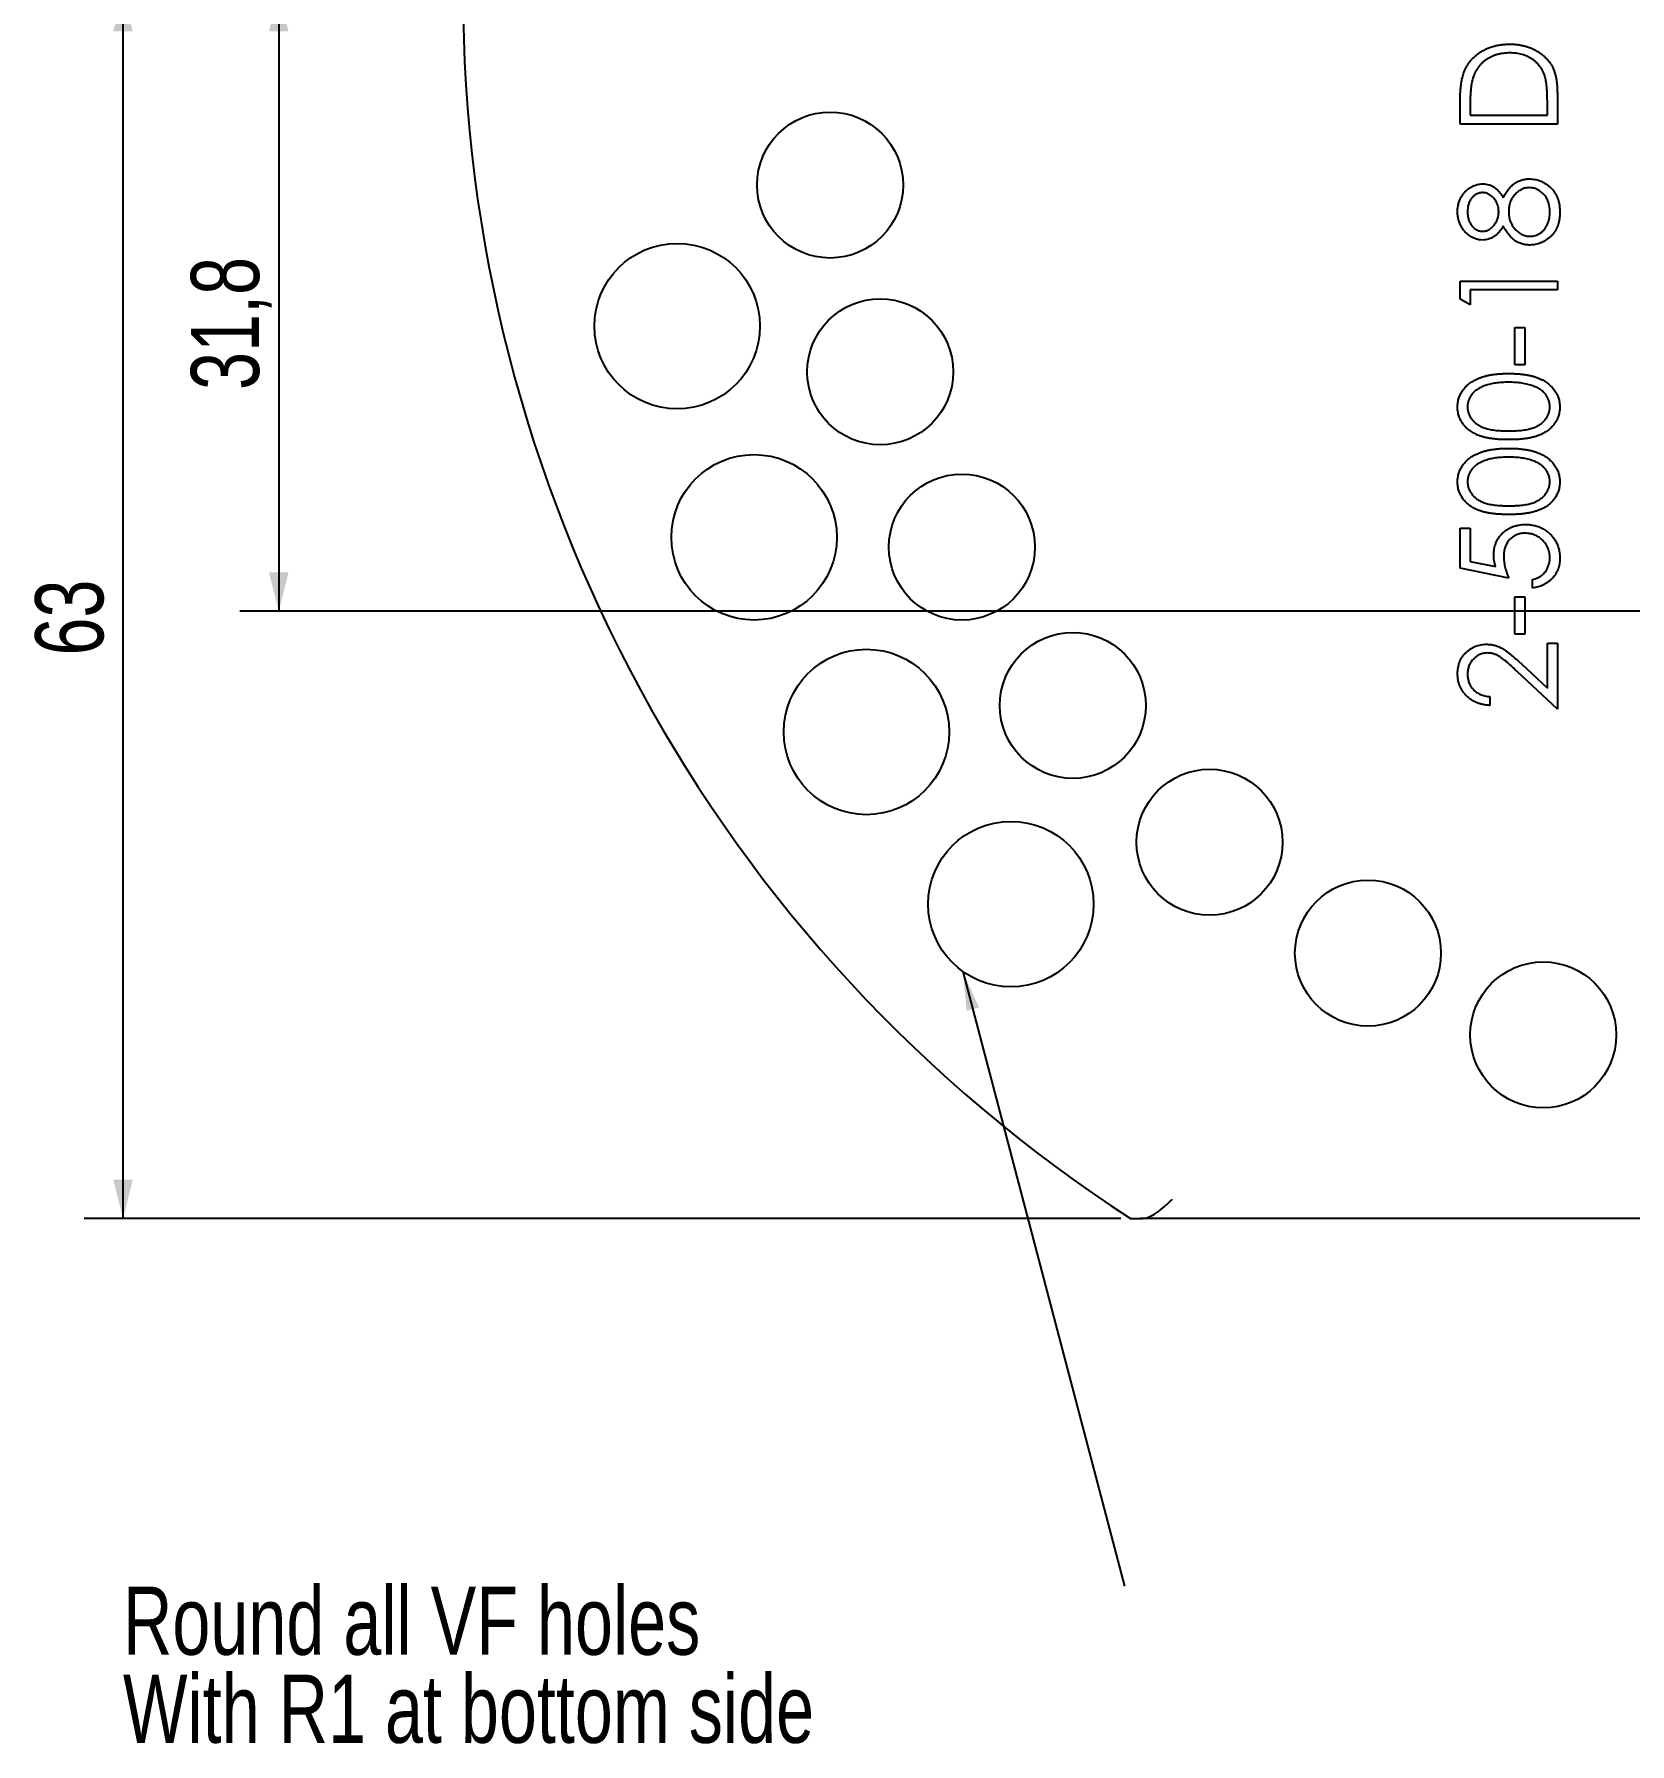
# Model space of a CAD drawing. Header units: millimetres. Extents: x 8 to 3888, y -9869 to 412.
# Drawn here: x 397 to 479, y 111.8 to 199.6 of the extents above; entities that cross this region are included whole.
import ezdxf

# ---------------------------------------------------------------- set-up
doc = ezdxf.new("R2010")
doc.units = ezdxf.units.MM
doc.layers.add('DIMENSIONS', color=2, linetype='Continuous')
doc.layers.add('TEXT', color=2, linetype='Continuous')
doc.layers.add('OUTLINE', color=7, linetype='Continuous', lineweight=25)
doc.styles.add('SLDTEXTSTYLE0', font='TXT', dxfattribs={"width": 0.75})
doc.dimstyles.new('SLDDIMSTYLE1', dxfattribs={"dimtxt": 3.5, "dimasz": 2, "dimexe": 0, "dimexo": 0.0625, "dimgap": 0.875, "dimtad": 1, "dimrnd": 1e-09, "dimzin": 12, "dimdsep": 46, "dimtxsty": 'SLDTEXTSTYLE0', "dimsah": 1, "dimcen": 0.09, "dimadec": 0, "dimazin": 3, "dimtfac": 1, "dimtofl": 0, "dimtmove": 0, "dimatfit": 3, "dimfxl": 0, "dimfrac": 2, "dimtolj": 1, "dimtzin": 12, "dimarcsym": 0})
doc.dimstyles.new('SLDDIMSTYLE4', dxfattribs={"dimtxt": 0.18, "dimasz": 2, "dimexe": 0, "dimexo": 0.0625, "dimgap": 0, "dimtad": 0, "dimtih": 1, "dimtoh": 1, "dimdec": 0, "dimrnd": 1e-09, "dimzin": 0, "dimdsep": 46, "dimtxsty": 'Standard', "dimsah": 1, "dimcen": 0.09, "dimadec": 0, "dimazin": 0, "dimtfac": 2, "dimtdec": 0, "dimtofl": 0, "dimtmove": 0, "dimatfit": 3, "dimfxl": 0, "dimfrac": 2, "dimtolj": 1, "dimtzin": 0, "dimarcsym": 0})
doc.dimstyles.new('SLDDIMSTYLE6', dxfattribs={"dimtxt": 3.5, "dimasz": 2, "dimexe": 0, "dimexo": 0.0625, "dimgap": 0.875, "dimtad": 1, "dimdec": 1, "dimrnd": 1e-09, "dimzin": 12, "dimdsep": 46, "dimtxsty": 'SLDTEXTSTYLE0', "dimsah": 1, "dimcen": 0.09, "dimadec": 0, "dimazin": 3, "dimtfac": 1, "dimtdec": 1, "dimtofl": 0, "dimtmove": 0, "dimatfit": 3, "dimfxl": 0, "dimfrac": 2, "dimtolj": 1, "dimtzin": 12, "dimarcsym": 0})

# ---------------------------------------------------------------- blocks, each defined once
blk = doc.blocks.new('_D_26')
at = {"layer": 'DIMENSIONS'}
for p, q in [((493.002, 201.757), (399.538, 201.757)), ((401.538, 138.757), (401.538, 201.757)), ((452.804, 138.757), (399.538, 138.757))]:
    blk.add_line(p, q, dxfattribs=at)
for points in [[(401.538, 201.757), (401.038, 199.757), (402.038, 199.757)], [(401.538, 138.757), (402.038, 140.757), (401.038, 140.757)]]:
    blk.add_solid(points, dxfattribs=at)
at = {"layer": 'DIMENSIONS', "insert": (397.026, 167.684), "char_height": 3.5, "attachment_point": 1, "rotation": 90, "style": 'SLDTEXTSTYLE0'}
blk.add_mtext('63', dxfattribs=at)
blk = doc.blocks.new('_D_29')
at = {"layer": 'DIMENSIONS'}
for p, q in [((414.764, 201.757), (407.538, 201.757)), ((409.538, 201.757), (409.538, 169.957)), ((485.502, 169.957), (407.538, 169.957))]:
    blk.add_line(p, q, dxfattribs=at)
for points in [[(409.538, 201.757), (409.038, 199.757), (410.038, 199.757)], [(409.538, 169.957), (410.038, 171.957), (409.038, 171.957)]]:
    blk.add_solid(points, dxfattribs=at)
at = {"layer": 'DIMENSIONS', "insert": (405.026, 181.331), "char_height": 3.5, "attachment_point": 1, "rotation": 90, "style": 'SLDTEXTSTYLE0'}
blk.add_mtext('31,8', dxfattribs=at)
blk = doc.blocks.new('SW_NOTE_8')
at = {"layer": 'TEXT', "color": 0, "char_height": 3.5, "attachment_point": 1, "style": 'SLDTEXTSTYLE0'}
for s, insert in [('Round all VF holes', (-51.456, -0.022)), ('With R1 at bottom side', (-51.456, -4.548))]:
    blk.add_mtext(s, dxfattribs=dict(at, insert=insert))

msp = doc.modelspace()

# ---------------------------------------------------------------- linework, layer by layer
at = {"layer": 'OUTLINE'}
for p, q in [((470.23193, 194.99371), (470.23193, 196.00333)), ((474.71911, 195.44243), (474.71911, 196.01635)), ((475.23194, 196.54319), (475.23194, 194.99371)), ((470.74476, 195.79399), (470.74476, 195.44243)), ((470.74476, 195.44243), (474.71911, 195.44243)), ((475.23194, 194.99371), (470.23193, 194.99371)), ((470.23193, 186.91679), (475.23194, 186.91679)), ((470.23193, 185.99231), (470.23193, 186.91679)), ((470.74476, 186.46807), (470.74476, 185.69884)), ((475.23194, 186.46807), (470.74476, 186.46807)), ((475.23194, 186.91679), (475.23194, 186.46807)), ((470.74476, 185.69884), (470.23193, 185.99231)), ((473.05245, 184.545), (473.56527, 184.545)), ((473.05245, 182.62192), (473.05245, 184.545)), ((473.56527, 184.545), (473.56527, 182.62192)), ((473.56527, 182.62192), (473.05245, 182.62192)), ((470.23193, 174.22448), (470.74476, 174.22448)), ((470.23193, 172.1732), (470.23193, 174.22448)), ((470.74476, 174.22448), (470.74476, 172.52376)), ((472.73194, 171.66038), (470.23193, 172.1732)), ((470.74476, 172.52376), (472.05986, 172.25433)), ((473.94988, 171.14756), (473.94988, 171.59628)), ((473.05245, 170.69884), (473.56527, 170.69884)), ((473.05245, 168.77576), (473.05245, 170.69884)), ((473.56527, 170.69884), (473.56527, 168.77576)), ((473.56527, 168.77576), (473.05245, 168.77576)), ((474.71911, 168.32704), (475.23194, 168.32704)), ((474.71911, 166.00032), (474.71911, 168.32704)), ((475.23194, 168.32704), (475.23194, 164.92961)), ((473.38398, 167.25133), (474.71911, 166.00032)), ((475.23194, 164.92961), (473.16262, 166.86871)), ((471.7704, 165.57064), (471.7704, 165.12192)), ((534.20045, 138.75653), (453.80445, 138.75653))]:
    msp.add_line(p, q, dxfattribs=at)
for centre, radius in [((437.86841, 191.85859), 3.75), ((430.00986, 184.60977), 4.25), ((440.43997, 182.26139), 3.75), ((433.95956, 173.75807), 4.25), ((444.639, 173.25653), 3.75), ((450.33792, 165.11764), 3.75), ((439.73363, 163.75709), 4.25), ((457.36356, 158.092), 3.75), ((447.15662, 154.91071), 4.25), ((465.50245, 152.39309), 3.75), ((474.5073, 148.19405), 3.75)]:
    msp.add_circle(centre, radius, dxfattribs=at)
msp.add_arc((494.00245, 201.75653), 75, 122.8598804, 237.1401196, dxfattribs=at)
for points, knots in [([(470.41222, 197.58987), (470.43426, 197.64772), (470.47783, 197.76212), (470.56016, 197.92491), (470.65305, 198.07868), (470.75865, 198.22222), (470.87559, 198.35583), (471.00294, 198.48121), (471.1441, 198.59475), (471.29468, 198.70038), (471.45606, 198.79283), (471.625, 198.87436), (471.80117, 198.94397), (471.98587, 198.99828), (472.17731, 199.04315), (472.37695, 199.07326), (472.58362, 199.09326), (472.72387, 199.09526), (472.79504, 199.09628)], [0, 0, 0, 0, 0.06154353, 0.12169145, 0.18115062, 0.24006571, 0.29867208, 0.35761618, 0.4175722, 0.47864895, 0.54039374, 0.60233023, 0.66510855, 0.72856566, 0.79365537, 0.86053753, 0.92923762, 1, 1, 1, 1]), ([(472.79403, 198.64756), (472.73556, 198.64682), (472.62068, 198.64538), (472.45212, 198.62729), (472.29002, 198.60079), (472.13427, 198.56267), (471.98508, 198.51343), (471.84159, 198.4545), (471.70566, 198.38296), (471.57613, 198.30196), (471.45497, 198.21103), (471.34359, 198.11056), (471.24179, 198.00162), (471.14941, 197.88471), (471.06808, 197.75819), (470.99574, 197.62421), (470.93427, 197.48087), (470.90159, 197.38114), (470.88498, 197.33045)], [0, 0, 0, 0, 0.07014206, 0.13779469, 0.20319983, 0.26713933, 0.3299811, 0.39158851, 0.45305506, 0.51408261, 0.57474081, 0.63459852, 0.69384165, 0.75347367, 0.81315009, 0.87409605, 0.93601533, 1, 1, 1, 1]), ([(474.59191, 197.44564), (474.57584, 197.49128), (474.54408, 197.58147), (474.48612, 197.71129), (474.41755, 197.83242), (474.34089, 197.94689), (474.25493, 198.05396), (474.15942, 198.15314), (474.05546, 198.2452), (473.9427, 198.32868), (473.82238, 198.40418), (473.69465, 198.46941), (473.56022, 198.5244), (473.41955, 198.56951), (473.27257, 198.60469), (473.1189, 198.62945), (472.95861, 198.6448), (472.84949, 198.64663), (472.79403, 198.64756)], [0, 0, 0, 0, 0.06240129, 0.12331213, 0.18308578, 0.24173182, 0.30085031, 0.35993899, 0.41912803, 0.47976421, 0.54070549, 0.60214534, 0.66452434, 0.72785344, 0.79250989, 0.85927327, 0.92847954, 1, 1, 1, 1]), ([(472.79504, 199.09628), (472.85684, 199.09538), (472.97862, 199.09361), (473.15811, 199.07772), (473.33227, 199.05457), (473.50031, 199.01891), (473.66339, 198.97509), (473.82072, 198.921), (473.97242, 198.8569), (474.11727, 198.78255), (474.25493, 198.70115), (474.38321, 198.61244), (474.50353, 198.51948), (474.61317, 198.41886), (474.71555, 198.31392), (474.80612, 198.20109), (474.88909, 198.0839), (474.96194, 197.95884), (475.02674, 197.82487), (475.08147, 197.6785), (475.12856, 197.52025), (475.16608, 197.34909), (475.19633, 197.16558), (475.21647, 196.96923), (475.23013, 196.7604), (475.23132, 196.617), (475.23193, 196.54319)], [0, 0, 0, 0, 0.04607893, 0.09080335, 0.13429017, 0.17701766, 0.21881442, 0.26015258, 0.30098678, 0.34151927, 0.38148727, 0.42016249, 0.45776656, 0.49478075, 0.53105565, 0.56698626, 0.60255967, 0.63804585, 0.6747953, 0.71340796, 0.75445113, 0.79782304, 0.84399538, 0.89307563, 0.94496544, 1, 1, 1, 1]), ([(470.23193, 196.00333), (470.23257, 196.09114), (470.23378, 196.2608), (470.24155, 196.50595), (470.25515, 196.73246), (470.27535, 196.9402), (470.29959, 197.12949), (470.33042, 197.30004), (470.36668, 197.45211), (470.3976, 197.54564), (470.41222, 197.58987)], [0, 0, 0, 0, 0.16428963, 0.31740672, 0.45884478, 0.58874629, 0.70783058, 0.81576956, 0.91287968, 1, 1, 1, 1]), ([(470.88498, 197.33045), (470.87338, 197.28852), (470.84873, 197.19937), (470.82184, 197.05388), (470.79812, 196.89015), (470.77803, 196.70743), (470.76362, 196.50595), (470.75281, 196.28554), (470.74551, 196.04611), (470.74501, 195.88014), (470.74476, 195.79399)], [0, 0, 0, 0, 0.08431862, 0.17928451, 0.28658253, 0.40511148, 0.53559287, 0.67819021, 0.83297584, 1, 1, 1, 1]), ([(474.71911, 196.01635), (474.71876, 196.09882), (474.71808, 196.25744), (474.7121, 196.48552), (474.70232, 196.69392), (474.68864, 196.88266), (474.67055, 197.05165), (474.65037, 197.20122), (474.62523, 197.3309), (474.60244, 197.40937), (474.59191, 197.44564)], [0, 0, 0, 0, 0.171900665, 0.330627932, 0.475548836, 0.60674619, 0.725023803, 0.829742387, 0.92132282, 1, 1, 1, 1]), ([(470.10373, 190.49752), (470.10579, 190.5611), (470.10984, 190.68647), (470.14401, 190.87103), (470.20044, 191.04777), (470.27729, 191.21569), (470.37305, 191.37124), (470.4869, 191.50966), (470.61521, 191.63209), (470.75916, 191.73323), (470.91274, 191.81437), (471.07206, 191.8728), (471.2352, 191.90974), (471.34553, 191.91444), (471.40081, 191.91679)], [0, 0, 0, 0, 0.08938618, 0.17625936, 0.26300422, 0.34980119, 0.43543143, 0.51920219, 0.60126501, 0.68414496, 0.76586838, 0.8449177, 0.92230025, 1, 1, 1, 1]), ([(471.40081, 191.91679), (471.45505, 191.91473), (471.56159, 191.91068), (471.71668, 191.87706), (471.86162, 191.81957), (471.99864, 191.74202), (472.12556, 191.64023), (472.24301, 191.51625), (472.35328, 191.37171), (472.41472, 191.2629), (472.44648, 191.20665)], [0, 0, 0, 0, 0.12193297, 0.23946942, 0.35479488, 0.4715032, 0.59230011, 0.71923622, 0.85485795, 1, 1, 1, 1]), ([(472.44648, 191.20665), (472.46781, 191.24725), (472.50956, 191.32669), (472.57697, 191.43984), (472.64557, 191.54545), (472.7178, 191.64157), (472.79215, 191.72913), (472.8684, 191.80841), (472.94633, 191.88026), (473.02793, 191.9422), (473.11175, 191.99716), (473.19883, 192.04372), (473.28791, 192.08436), (473.38033, 192.11625), (473.47484, 192.14258), (473.57269, 192.16069), (473.67324, 192.17043), (473.7412, 192.17227), (473.7756, 192.1732)], [0, 0, 0, 0, 0.07901373, 0.15458521, 0.22686197, 0.29589293, 0.36159586, 0.42465684, 0.48533224, 0.54401138, 0.60097354, 0.65785722, 0.71398837, 0.76947915, 0.82613841, 0.88289105, 0.94070376, 1, 1, 1, 1]), ([(473.78462, 191.72448), (473.7505, 191.7232), (473.68324, 191.72066), (473.58363, 191.70434), (473.487, 191.67633), (473.39378, 191.63548), (473.3029, 191.58531), (473.21511, 191.52334), (473.13017, 191.45032), (473.04983, 191.36643), (472.97557, 191.27551), (472.90957, 191.17915), (472.85562, 191.07692), (472.81031, 190.97084), (472.77499, 190.85984), (472.75023, 190.74446), (472.73466, 190.62448), (472.73286, 190.54297), (472.73193, 190.50153)], [0, 0, 0, 0, 0.05733352, 0.11305169, 0.16916404, 0.22597068, 0.28374187, 0.34336371, 0.40623457, 0.47171313, 0.53831685, 0.60337088, 0.66763604, 0.732253, 0.7970257, 0.86306209, 0.93036416, 1, 1, 1, 1]), ([(473.7756, 192.1732), (473.82375, 192.1721), (473.91904, 192.16994), (474.05964, 192.15085), (474.19676, 192.12265), (474.32882, 192.07981), (474.45695, 192.0271), (474.57944, 191.96059), (474.69978, 191.88552), (474.77381, 191.82514), (474.81126, 191.79459)], [0, 0, 0, 0, 0.12816439, 0.25368542, 0.37734357, 0.50052439, 0.62290011, 0.74582709, 0.87138906, 1, 1, 1, 1]), ([(474.84732, 190.47248), (474.84641, 190.51926), (474.84464, 190.61041), (474.82934, 190.74343), (474.80434, 190.86867), (474.77044, 190.98733), (474.72551, 191.09851), (474.6697, 191.20208), (474.60596, 191.29944), (474.53049, 191.38642), (474.44973, 191.46551), (474.3647, 191.53479), (474.27623, 191.59342), (474.18438, 191.64068), (474.08948, 191.67821), (473.99116, 191.70526), (473.88902, 191.72194), (473.81974, 191.72363), (473.78462, 191.72448)], [0, 0, 0, 0, 0.076539494, 0.149123478, 0.218771284, 0.285340103, 0.350780536, 0.414576382, 0.477614379, 0.540787192, 0.602605863, 0.662421935, 0.720005519, 0.775964332, 0.831157746, 0.886696223, 0.942566948, 1, 1, 1, 1]), ([(474.81126, 191.79459), (474.85497, 191.75483), (474.94184, 191.67579), (475.05462, 191.54038), (475.14941, 191.39178), (475.22666, 191.23055), (475.28678, 191.05713), (475.32998, 190.87156), (475.35473, 190.67347), (475.3583, 190.53732), (475.36014, 190.46747)], [0, 0, 0, 0, 0.11928345, 0.23709288, 0.35479604, 0.4745763, 0.59746007, 0.72492615, 0.8588832, 1, 1, 1, 1]), ([(471.38378, 191.46807), (471.36002, 191.46733), (471.31286, 191.46585), (471.24299, 191.45315), (471.17467, 191.43336), (471.10829, 191.4045), (471.04232, 191.36959), (470.97882, 191.3251), (470.91588, 191.27353), (470.85556, 191.21414), (470.79893, 191.14705), (470.74985, 191.07171), (470.70891, 190.98878), (470.67452, 190.89938), (470.64898, 190.80256), (470.62976, 190.69915), (470.61895, 190.58823), (470.61737, 190.5119), (470.61655, 190.47248)], [0, 0, 0, 0, 0.0508772, 0.10098395, 0.15169488, 0.2029879, 0.25580506, 0.31137084, 0.36880737, 0.43002294, 0.49249656, 0.55659188, 0.62218309, 0.69034596, 0.76150315, 0.83643735, 0.9155289, 1, 1, 1, 1]), ([(472.21911, 190.49051), (472.21787, 190.53301), (472.2154, 190.6176), (472.19224, 190.74224), (472.15626, 190.86375), (472.10519, 190.9798), (472.04293, 191.08834), (471.96951, 191.1863), (471.8832, 191.26957), (471.78901, 191.34041), (471.68909, 191.3958), (471.58842, 191.43823), (471.48615, 191.46322), (471.41762, 191.46647), (471.38378, 191.46807)], [0, 0, 0, 0, 0.08971345, 0.17854081, 0.26690772, 0.35693118, 0.44573053, 0.53079575, 0.61459116, 0.69824396, 0.77908404, 0.85531566, 0.92853809, 1, 1, 1, 1]), ([(471.38678, 189.03217), (471.3335, 189.03451), (471.2264, 189.03922), (471.06693, 189.07713), (470.91021, 189.13938), (470.75662, 189.2226), (470.61314, 189.32851), (470.48342, 189.45386), (470.37081, 189.59851), (470.27562, 189.75927), (470.19777, 189.93196), (470.14463, 190.11447), (470.10968, 190.30354), (470.10573, 190.43226), (470.10373, 190.49752)], [0, 0, 0, 0, 0.07406038, 0.14887429, 0.22667366, 0.30815034, 0.39120048, 0.47397482, 0.55834061, 0.64540445, 0.73335701, 0.82108732, 0.90928482, 1, 1, 1, 1]), ([(470.61655, 190.47248), (470.61748, 190.43741), (470.61929, 190.36879), (470.62885, 190.26819), (470.6472, 190.17245), (470.67234, 190.08105), (470.70363, 189.99367), (470.74484, 189.91232), (470.79065, 189.83426), (470.84439, 189.76205), (470.90302, 189.69668), (470.96424, 189.6383), (471.02987, 189.59073), (471.09663, 189.54981), (471.16727, 189.51942), (471.24025, 189.49783), (471.31604, 189.48255), (471.36768, 189.48145), (471.39379, 189.48089)], [0, 0, 0, 0, 0.07522109, 0.14716535, 0.21638318, 0.28394118, 0.3503014, 0.41497204, 0.47918141, 0.54418402, 0.6075579, 0.66732358, 0.72516764, 0.7810286, 0.83489054, 0.8894708, 0.9440886, 1, 1, 1, 1]), ([(472.44648, 189.76234), (472.41477, 189.70443), (472.35346, 189.59246), (472.24222, 189.44278), (472.11956, 189.316), (471.98529, 189.21344), (471.84383, 189.13247), (471.69592, 189.07523), (471.54321, 189.03786), (471.43908, 189.03408), (471.38678, 189.03217)], [0, 0, 0, 0, 0.1458763, 0.28201566, 0.41096903, 0.53471121, 0.65439619, 0.77010784, 0.88454299, 1, 1, 1, 1]), ([(471.39379, 189.48089), (471.4199, 189.48191), (471.47148, 189.48392), (471.54796, 189.49845), (471.62214, 189.52274), (471.69471, 189.55605), (471.76548, 189.59881), (471.83473, 189.65069), (471.90062, 189.71397), (471.96503, 189.78384), (472.02437, 189.86017), (472.07738, 189.94037), (472.11963, 190.02504), (472.15668, 190.11164), (472.18447, 190.20199), (472.20449, 190.29549), (472.21688, 190.39202), (472.21836, 190.45742), (472.21911, 190.49051)], [0, 0, 0, 0, 0.05457582, 0.10784967, 0.16217028, 0.21747382, 0.27447485, 0.33480441, 0.39803426, 0.46524851, 0.53340997, 0.60003407, 0.66592599, 0.73102511, 0.79683929, 0.86326184, 0.93081617, 1, 1, 1, 1]), ([(473.81667, 188.77576), (473.78159, 188.77659), (473.71225, 188.77822), (473.6098, 188.78951), (473.5101, 188.80768), (473.41274, 188.83229), (473.31824, 188.86596), (473.22611, 188.9059), (473.13635, 188.95292), (473.05034, 189.00887), (472.96502, 189.07052), (472.88463, 189.14369), (472.80444, 189.22352), (472.72934, 189.31476), (472.65312, 189.41248), (472.58216, 189.52123), (472.5109, 189.6374), (472.46832, 189.71998), (472.44648, 189.76234)], [0, 0, 0, 0, 0.05884848, 0.11630536, 0.17265985, 0.22876052, 0.28455565, 0.34074013, 0.39710853, 0.45428084, 0.51275234, 0.57344799, 0.63641625, 0.70238879, 0.7715029, 0.84419801, 0.92007673, 1, 1, 1, 1]), ([(472.73193, 190.50153), (472.73273, 190.45706), (472.73428, 190.36983), (472.75155, 190.24203), (472.7756, 190.11939), (472.81203, 190.00228), (472.85943, 189.89131), (472.91564, 189.78491), (472.98301, 189.68474), (473.05991, 189.59126), (473.14325, 189.50568), (473.23127, 189.43033), (473.32276, 189.36666), (473.41786, 189.315), (473.51635, 189.27492), (473.61828, 189.24534), (473.72394, 189.22816), (473.79558, 189.22572), (473.83169, 189.22448)], [0, 0, 0, 0, 0.07127077, 0.13981585, 0.20650344, 0.27154314, 0.33609161, 0.39981517, 0.4642725, 0.52934086, 0.59371583, 0.65563179, 0.71489991, 0.77216753, 0.82884881, 0.88511882, 0.94207767, 1, 1, 1, 1]), ([(475.36014, 190.46747), (475.35849, 190.40031), (475.35528, 190.26962), (475.33363, 190.07938), (475.29531, 189.90182), (475.24395, 189.73612), (475.17545, 189.58386), (475.09149, 189.44478), (474.99397, 189.31684), (474.88054, 189.20405), (474.75901, 189.10394), (474.63368, 189.01593), (474.50463, 188.94319), (474.37382, 188.88049), (474.23861, 188.83383), (474.10038, 188.80073), (473.95953, 188.77994), (473.86448, 188.77716), (473.81667, 188.77576)], [0, 0, 0, 0, 0.07855402, 0.15285814, 0.22355282, 0.29073815, 0.35540802, 0.41829417, 0.48038966, 0.54307179, 0.60492121, 0.66439375, 0.72193623, 0.77801306, 0.83383505, 0.88886465, 0.94409066, 1, 1, 1, 1]), ([(473.83169, 189.22448), (473.87659, 189.22647), (473.96598, 189.23042), (474.09776, 189.26063), (474.22531, 189.31024), (474.34681, 189.37984), (474.4608, 189.46474), (474.56156, 189.56795), (474.64773, 189.68695), (474.71975, 189.82078), (474.7768, 189.96748), (474.81761, 190.12614), (474.84326, 190.2957), (474.84594, 190.41262), (474.84732, 190.47248)], [0, 0, 0, 0, 0.07492546, 0.14919449, 0.22457709, 0.30272992, 0.38235476, 0.4612145, 0.54263097, 0.62696061, 0.71435369, 0.80483192, 0.90009091, 1, 1, 1, 1]), ([(470.10373, 180.44744), (470.10428, 180.48722), (470.10538, 180.56638), (470.12083, 180.68299), (470.14078, 180.79756), (470.17277, 180.90837), (470.21105, 181.0175), (470.26156, 181.12225), (470.31649, 181.2263), (470.3835, 181.32494), (470.45756, 181.4211), (470.54164, 181.51125), (470.63341, 181.59768), (470.73492, 181.67713), (470.8446, 181.75301), (470.96339, 181.82242), (471.09101, 181.88683), (471.22688, 181.94744), (471.37462, 182.00043), (471.53332, 182.04755), (471.7044, 182.08618), (471.88693, 182.11812), (472.08179, 182.14291), (472.2886, 182.16095), (472.50749, 182.17048), (472.65714, 182.17228), (472.73394, 182.1732)], [0, 0, 0, 0, 0.033787941, 0.067226111, 0.099841381, 0.132545412, 0.165129805, 0.198010643, 0.231279811, 0.26504391, 0.299215764, 0.33435884, 0.369695008, 0.406257575, 0.443803519, 0.482981531, 0.523084852, 0.565266777, 0.609342883, 0.656392591, 0.705887018, 0.758325752, 0.813832747, 0.872795218, 0.934722568, 1, 1, 1, 1]), ([(472.73394, 182.1732), (472.8104, 182.17226), (472.95972, 182.17042), (473.17763, 182.16117), (473.38331, 182.14242), (473.57706, 182.11958), (473.75862, 182.08664), (473.92896, 182.04997), (474.08649, 182.0032), (474.23297, 181.95146), (474.36826, 181.89169), (474.49535, 181.82777), (474.61347, 181.75732), (474.72385, 181.6829), (474.82448, 181.60194), (474.91728, 181.51668), (475.0015, 181.42566), (475.07644, 181.329), (475.14396, 181.22943), (475.20085, 181.12536), (475.25044, 181.01921), (475.29032, 180.9099), (475.32183, 180.79811), (475.34329, 180.68344), (475.35841, 180.56636), (475.35956, 180.48722), (475.36014, 180.44744)], [0, 0, 0, 0, 0.06505963, 0.1270498, 0.18550612, 0.24075194, 0.29296412, 0.34244601, 0.38891824, 0.43267545, 0.47452587, 0.51466987, 0.55364305, 0.59146144, 0.62783885, 0.66341898, 0.69859771, 0.73320291, 0.76739528, 0.80083481, 0.83400663, 0.86698817, 0.89972538, 0.93270569, 0.96617778, 1, 1, 1, 1]), ([(472.73193, 181.72448), (472.67183, 181.72385), (472.55424, 181.72262), (472.3822, 181.71455), (472.21851, 181.70157), (472.06303, 181.684), (471.91604, 181.65989), (471.77731, 181.63093), (471.64689, 181.59698), (471.52445, 181.55804), (471.41041, 181.51415), (471.30455, 181.46567), (471.20627, 181.41394), (471.11591, 181.35771), (471.03294, 181.29779), (470.95926, 181.23201), (470.89128, 181.16457), (470.81508, 181.06865), (470.73677, 180.94409), (470.66667, 180.78804), (470.62518, 180.62652), (470.61942, 180.51711), (470.61655, 180.46246)], [0, 0, 0, 0, 0.06567642, 0.128493, 0.18814721, 0.24507407, 0.29941241, 0.35085696, 0.39987856, 0.44660522, 0.49118476, 0.53330351, 0.57377697, 0.61244771, 0.64951584, 0.68544813, 0.72027443, 0.75400385, 0.81908686, 0.88050216, 0.94031568, 1, 1, 1, 1]), ([(473.98895, 181.53518), (473.94433, 181.55025), (473.85375, 181.58086), (473.71323, 181.62031), (473.56579, 181.65137), (473.41233, 181.67932), (473.2517, 181.69839), (473.08441, 181.71375), (472.91032, 181.72279), (472.79204, 181.72391), (472.73193, 181.72448)], [0, 0, 0, 0, 0.110588339, 0.224541754, 0.342503494, 0.464324098, 0.590756033, 0.722227475, 0.858842836, 1, 1, 1, 1]), ([(474.84732, 180.46246), (474.84491, 180.51779), (474.84009, 180.62826), (474.79806, 180.79049), (474.72972, 180.94669), (474.65165, 181.06996), (474.57683, 181.16347), (474.51311, 181.2305), (474.44174, 181.29202), (474.36474, 181.35037), (474.28064, 181.40388), (474.18984, 181.45254), (474.09208, 181.49695), (474.02384, 181.52224), (473.98895, 181.53518)], [0, 0, 0, 0, 0.112801787, 0.225203442, 0.3396628, 0.459731034, 0.521784425, 0.583968672, 0.648210364, 0.713910493, 0.781027, 0.85146622, 0.924058511, 1, 1, 1, 1]), ([(472.73394, 178.77576), (472.6538, 178.77623), (472.49813, 178.77714), (472.27129, 178.78727), (472.05849, 178.80409), (471.85972, 178.82714), (471.67491, 178.8552), (471.50458, 178.89265), (471.34792, 178.93524), (471.20443, 178.9846), (471.07218, 179.0403), (470.94872, 179.10092), (470.83421, 179.16885), (470.72695, 179.24033), (470.62804, 179.31788), (470.5379, 179.40122), (470.45515, 179.48963), (470.38115, 179.58351), (470.31667, 179.68197), (470.25821, 179.7821), (470.21198, 179.88676), (470.17244, 179.99337), (470.14112, 180.10277), (470.11933, 180.21503), (470.1057, 180.33025), (470.10439, 180.408), (470.10373, 180.44744)], [0, 0, 0, 0, 0.06859388, 0.13324459, 0.19431047, 0.25127649, 0.30451012, 0.35423105, 0.40047623, 0.44340593, 0.4840096, 0.5232466, 0.56103626, 0.59789373, 0.63351159, 0.66850019, 0.70287532, 0.73706463, 0.77067208, 0.80356722, 0.8361831, 0.86846168, 0.90084762, 0.93346725, 0.96625794, 1, 1, 1, 1]), ([(470.61655, 180.46246), (470.61943, 180.40715), (470.62519, 180.29643), (470.66652, 180.13322), (470.73627, 179.97623), (470.81518, 179.85194), (470.89099, 179.75737), (470.95569, 179.69007), (471.02612, 179.62656), (471.10328, 179.5673), (471.18743, 179.51374), (471.27739, 179.46414), (471.37385, 179.41927), (471.47757, 179.37761), (471.59146, 179.34157), (471.71666, 179.30916), (471.85542, 179.28414), (472.00636, 179.26193), (472.16978, 179.24514), (472.34586, 179.23366), (472.53453, 179.22497), (472.66482, 179.22465), (472.73193, 179.22448)], [0, 0, 0, 0, 0.06038899, 0.120888, 0.1826144, 0.24736498, 0.28108194, 0.3148718, 0.349216, 0.38459218, 0.42100945, 0.45806029, 0.49672534, 0.53715426, 0.58005692, 0.6271124, 0.67832415, 0.73397276, 0.79373859, 0.85770807, 0.92669498, 1, 1, 1, 1]), ([(472.73193, 179.22448), (472.79872, 179.22466), (472.92833, 179.22499), (473.11635, 179.23358), (473.29201, 179.24553), (473.45524, 179.26056), (473.60548, 179.28308), (473.74334, 179.30863), (473.86857, 179.33927), (473.98226, 179.3757), (474.08604, 179.4172), (474.18265, 179.46243), (474.27327, 179.51143), (474.35757, 179.56532), (474.43509, 179.62487), (474.50618, 179.68875), (474.57057, 179.75734), (474.64698, 179.85226), (474.72688, 179.97696), (474.79559, 180.13488), (474.83906, 180.29723), (474.84457, 180.40745), (474.84732, 180.46246)], [0, 0, 0, 0, 0.07295967, 0.1416004, 0.20558682, 0.26533175, 0.32063415, 0.37150104, 0.41847984, 0.46139387, 0.50183349, 0.54050878, 0.5778894, 0.61431631, 0.64970186, 0.68457034, 0.71863385, 0.75235974, 0.81763093, 0.87970789, 0.93995848, 1, 1, 1, 1]), ([(475.36014, 180.44744), (475.35947, 180.40801), (475.35815, 180.33025), (475.34461, 180.21502), (475.32252, 180.10292), (475.29253, 179.99374), (475.25441, 179.88724), (475.20592, 179.78447), (475.14968, 179.68407), (475.0857, 179.58651), (475.01238, 179.49364), (474.9313, 179.40491), (474.84037, 179.32265), (474.74104, 179.24563), (474.63352, 179.17356), (474.51813, 179.10592), (474.39347, 179.04548), (474.2605, 178.98852), (474.11595, 178.93831), (473.95876, 178.89447), (473.78784, 178.85751), (473.60319, 178.82806), (473.4051, 178.80395), (473.19324, 178.78729), (472.96808, 178.77715), (472.81341, 178.77623), (472.73394, 178.77576)], [0, 0, 0, 0, 0.03379068, 0.06662863, 0.09929526, 0.13165075, 0.16360888, 0.19613102, 0.22893278, 0.26219206, 0.29602877, 0.33025897, 0.36510459, 0.40099926, 0.43790984, 0.47600097, 0.51555112, 0.55658826, 0.59994408, 0.64660829, 0.69640086, 0.74975652, 0.80683835, 0.86742167, 0.93187963, 1, 1, 1, 1]), ([(470.10373, 176.60128), (470.10428, 176.64107), (470.10538, 176.72023), (470.12083, 176.83683), (470.14078, 176.95141), (470.17277, 177.06222), (470.21105, 177.17135), (470.26156, 177.27609), (470.31649, 177.38015), (470.3835, 177.47878), (470.45756, 177.57495), (470.54164, 177.6651), (470.63341, 177.75153), (470.73492, 177.83098), (470.8446, 177.90685), (470.96339, 177.97627), (471.09101, 178.04068), (471.22688, 178.10128), (471.37462, 178.15428), (471.53332, 178.2014), (471.7044, 178.24002), (471.88693, 178.27196), (472.08179, 178.29675), (472.2886, 178.3148), (472.50749, 178.32433), (472.65714, 178.32612), (472.73394, 178.32705)], [0, 0, 0, 0, 0.033787941, 0.067226111, 0.099841381, 0.132545412, 0.165129805, 0.198010643, 0.231279811, 0.26504391, 0.299215764, 0.33435884, 0.369695008, 0.406257575, 0.443803519, 0.482981531, 0.523084852, 0.565266777, 0.609342883, 0.656392591, 0.705887018, 0.758325752, 0.813832747, 0.872795218, 0.934722568, 1, 1, 1, 1]), ([(472.73394, 178.32705), (472.8104, 178.3261), (472.95972, 178.32426), (473.17763, 178.31501), (473.38331, 178.29627), (473.57706, 178.27342), (473.75862, 178.24049), (473.92896, 178.20382), (474.08649, 178.15704), (474.23297, 178.1053), (474.36826, 178.04554), (474.49535, 177.98162), (474.61347, 177.91116), (474.72385, 177.83674), (474.82448, 177.75579), (474.91728, 177.67053), (475.0015, 177.57951), (475.07644, 177.48285), (475.14396, 177.38328), (475.20085, 177.2792), (475.25044, 177.17306), (475.29032, 177.06374), (475.32183, 176.95195), (475.34329, 176.83728), (475.35841, 176.72021), (475.35956, 176.64106), (475.36014, 176.60128)], [0, 0, 0, 0, 0.06505963, 0.1270498, 0.18550612, 0.24075194, 0.29296412, 0.34244601, 0.38891824, 0.43267545, 0.47452587, 0.51466987, 0.55364305, 0.59146144, 0.62783885, 0.66341898, 0.69859771, 0.73320291, 0.76739528, 0.80083481, 0.83400663, 0.86698817, 0.89972538, 0.93270569, 0.96617778, 1, 1, 1, 1]), ([(472.73193, 177.87833), (472.67183, 177.8777), (472.55424, 177.87647), (472.3822, 177.86839), (472.21851, 177.85542), (472.06303, 177.83785), (471.91604, 177.81374), (471.77731, 177.78478), (471.64689, 177.75083), (471.52445, 177.71188), (471.41041, 177.668), (471.30455, 177.61951), (471.20627, 177.56778), (471.11591, 177.51156), (471.03294, 177.45163), (470.95926, 177.38586), (470.89128, 177.31842), (470.81508, 177.2225), (470.73677, 177.09794), (470.66667, 176.94188), (470.62518, 176.78037), (470.61942, 176.67096), (470.61655, 176.61631)], [0, 0, 0, 0, 0.06567642, 0.128493, 0.18814721, 0.24507407, 0.29941241, 0.35085696, 0.39987856, 0.44660522, 0.49118476, 0.53330351, 0.57377697, 0.61244771, 0.64951584, 0.68544813, 0.72027443, 0.75400385, 0.81908686, 0.88050216, 0.94031568, 1, 1, 1, 1]), ([(473.98895, 177.68903), (473.94433, 177.7041), (473.85375, 177.73471), (473.71323, 177.77415), (473.56579, 177.80522), (473.41233, 177.83316), (473.2517, 177.85224), (473.08441, 177.86759), (472.91032, 177.87664), (472.79204, 177.87776), (472.73193, 177.87833)], [0, 0, 0, 0, 0.110588339, 0.224541754, 0.342503494, 0.464324098, 0.590756033, 0.722227475, 0.858842836, 1, 1, 1, 1]), ([(474.84732, 176.61631), (474.84491, 176.67164), (474.84009, 176.7821), (474.79806, 176.94434), (474.72972, 177.10053), (474.65165, 177.2238), (474.57683, 177.31732), (474.51311, 177.38435), (474.44174, 177.44587), (474.36474, 177.50421), (474.28064, 177.55773), (474.18984, 177.60639), (474.09208, 177.65079), (474.02384, 177.67609), (473.98895, 177.68903)], [0, 0, 0, 0, 0.11280179, 0.22520344, 0.3396628, 0.45973103, 0.52178443, 0.58396867, 0.64821036, 0.71391049, 0.781027, 0.85146622, 0.92405851, 1, 1, 1, 1]), ([(472.73394, 174.92961), (472.6538, 174.93008), (472.49813, 174.93099), (472.27129, 174.94112), (472.05849, 174.95794), (471.85972, 174.98099), (471.67491, 175.00905), (471.50458, 175.0465), (471.34792, 175.08909), (471.20443, 175.13845), (471.07218, 175.19414), (470.94872, 175.25477), (470.83421, 175.32269), (470.72695, 175.39418), (470.62804, 175.47173), (470.5379, 175.55507), (470.45515, 175.64347), (470.38115, 175.73735), (470.31667, 175.83582), (470.25821, 175.93595), (470.21198, 176.04061), (470.17244, 176.14721), (470.14112, 176.25662), (470.11933, 176.36888), (470.1057, 176.48409), (470.10439, 176.56185), (470.10373, 176.60128)], [0, 0, 0, 0, 0.06859388, 0.13324459, 0.19431047, 0.25127649, 0.30451012, 0.35423105, 0.40047623, 0.44340593, 0.4840096, 0.5232466, 0.56103626, 0.59789373, 0.63351159, 0.66850019, 0.70287532, 0.73706463, 0.77067208, 0.80356722, 0.8361831, 0.86846168, 0.90084762, 0.93346725, 0.96625794, 1, 1, 1, 1]), ([(470.61655, 176.61631), (470.61943, 176.561), (470.62519, 176.45027), (470.66652, 176.28707), (470.73627, 176.13008), (470.81518, 176.00579), (470.89099, 175.91122), (470.95569, 175.84392), (471.02612, 175.78041), (471.10328, 175.72114), (471.18743, 175.66758), (471.27739, 175.61799), (471.37385, 175.57311), (471.47757, 175.53146), (471.59146, 175.49541), (471.71666, 175.463), (471.85542, 175.43799), (472.00636, 175.41578), (472.16978, 175.39899), (472.34586, 175.38751), (472.53453, 175.37881), (472.66482, 175.37849), (472.73193, 175.37833)], [0, 0, 0, 0, 0.06038899, 0.120888, 0.1826144, 0.24736498, 0.28108194, 0.3148718, 0.349216, 0.38459218, 0.42100945, 0.45806029, 0.49672534, 0.53715426, 0.58005692, 0.6271124, 0.67832415, 0.73397276, 0.79373859, 0.85770807, 0.92669498, 1, 1, 1, 1]), ([(472.73193, 175.37833), (472.79872, 175.3785), (472.92833, 175.37884), (473.11635, 175.38743), (473.29201, 175.39938), (473.45524, 175.41441), (473.60548, 175.43693), (473.74334, 175.46247), (473.86857, 175.49311), (473.98226, 175.52954), (474.08604, 175.57104), (474.18265, 175.61628), (474.27327, 175.66528), (474.35757, 175.71917), (474.43509, 175.77872), (474.50618, 175.8426), (474.57057, 175.91118), (474.64698, 176.0061), (474.72688, 176.1308), (474.79559, 176.28873), (474.83906, 176.45107), (474.84457, 176.56129), (474.84732, 176.61631)], [0, 0, 0, 0, 0.07295967, 0.1416004, 0.20558682, 0.26533175, 0.32063415, 0.37150104, 0.41847984, 0.46139387, 0.50183349, 0.54050878, 0.5778894, 0.61431631, 0.64970186, 0.68457034, 0.71863385, 0.75235974, 0.81763093, 0.87970789, 0.93995848, 1, 1, 1, 1]), ([(475.36014, 176.60128), (475.35947, 176.56185), (475.35815, 176.4841), (475.34461, 176.36886), (475.32252, 176.25677), (475.29253, 176.14758), (475.25441, 176.04108), (475.20592, 175.93831), (475.14968, 175.83792), (475.0857, 175.74036), (475.01238, 175.64749), (474.9313, 175.55876), (474.84037, 175.47649), (474.74104, 175.39948), (474.63352, 175.3274), (474.51813, 175.25976), (474.39347, 175.19932), (474.2605, 175.14236), (474.11595, 175.09216), (473.95876, 175.04831), (473.78784, 175.01135), (473.60319, 174.98191), (473.4051, 174.95779), (473.19324, 174.94113), (472.96808, 174.93099), (472.81341, 174.93008), (472.73394, 174.92961)], [0, 0, 0, 0, 0.03379068, 0.06662863, 0.09929526, 0.13165075, 0.16360888, 0.19613102, 0.22893278, 0.26219206, 0.29602877, 0.33025897, 0.36510459, 0.40099926, 0.43790984, 0.47600097, 0.51555112, 0.55658826, 0.59994408, 0.64660829, 0.69640086, 0.74975652, 0.80683835, 0.86742167, 0.93187963, 1, 1, 1, 1]), ([(471.9627, 172.84327), (471.96387, 172.89912), (471.96617, 173.00892), (471.98954, 173.16933), (472.02341, 173.32321), (472.07551, 173.46836), (472.13954, 173.60712), (472.21914, 173.7376), (472.31318, 173.86041), (472.41973, 173.97529), (472.53836, 174.07886), (472.66602, 174.16922), (472.80127, 174.24645), (472.94538, 174.30806), (473.09697, 174.35801), (473.25732, 174.39104), (473.4251, 174.41308), (473.53982, 174.41554), (473.59832, 174.41679)], [0, 0, 0, 0, 0.065791057, 0.129361656, 0.19075642, 0.251257665, 0.310776553, 0.370653586, 0.431035636, 0.492864175, 0.555071188, 0.616339646, 0.67697646, 0.738325785, 0.800812358, 0.864811668, 0.931062677, 1, 1, 1, 1]), ([(473.57929, 173.96807), (473.53915, 173.96731), (473.46088, 173.96583), (473.34646, 173.94831), (473.23724, 173.92471), (473.13425, 173.88748), (473.0364, 173.84227), (472.94611, 173.78335), (472.85897, 173.71822), (472.78074, 173.64022), (472.70793, 173.55577), (472.64618, 173.46218), (472.59364, 173.36212), (472.5506, 173.25537), (472.51631, 173.14181), (472.49262, 173.02137), (472.47844, 172.89403), (472.47651, 172.80692), (472.47552, 172.76214)], [0, 0, 0, 0, 0.06536381, 0.12747478, 0.18833573, 0.24720279, 0.30562796, 0.36360529, 0.42260303, 0.48264083, 0.54326528, 0.60409459, 0.6649531, 0.72720696, 0.79142796, 0.85802844, 0.92702294, 1, 1, 1, 1]), ([(474.84732, 172.69904), (474.84614, 172.74184), (474.84381, 172.8261), (474.82618, 172.95017), (474.79832, 173.0696), (474.75928, 173.18461), (474.70764, 173.29463), (474.6442, 173.39951), (474.57054, 173.50074), (474.48636, 173.59565), (474.39353, 173.68256), (474.29428, 173.75936), (474.1884, 173.82332), (474.07772, 173.87723), (473.96104, 173.91816), (473.8389, 173.94736), (473.71099, 173.96451), (473.62375, 173.96687), (473.57929, 173.96807)], [0, 0, 0, 0, 0.0642043, 0.1264188, 0.18767154, 0.24804082, 0.30833728, 0.36969036, 0.43172503, 0.49597038, 0.55977853, 0.622313, 0.68392536, 0.74510428, 0.80674923, 0.86909272, 0.93329311, 1, 1, 1, 1]), ([(473.59832, 174.41679), (473.63907, 174.41584), (473.72001, 174.41395), (473.84022, 174.40436), (473.95787, 174.38584), (474.07273, 174.36125), (474.18496, 174.32854), (474.29485, 174.28986), (474.40219, 174.24357), (474.50647, 174.19074), (474.60562, 174.13063), (474.7008, 174.06648), (474.78925, 173.99659), (474.87245, 173.92216), (474.948, 173.84178), (475.01907, 173.75742), (475.08262, 173.66718), (475.14108, 173.57267), (475.19342, 173.47394), (475.23708, 173.37), (475.27534, 173.26312), (475.30646, 173.15235), (475.33061, 173.03792), (475.34705, 172.91942), (475.35901, 172.79744), (475.35976, 172.71476), (475.36014, 172.673)], [0, 0, 0, 0, 0.04401173, 0.08742867, 0.13011028, 0.17254293, 0.21419481, 0.2562752, 0.298269, 0.34035556, 0.3824035, 0.42340579, 0.46423174, 0.50405668, 0.54384243, 0.58326712, 0.62308553, 0.66291048, 0.70323016, 0.74361428, 0.78455469, 0.82576098, 0.86776561, 0.91075073, 0.95491726, 1, 1, 1, 1]), ([(472.05986, 172.25433), (472.04524, 172.30727), (472.01693, 172.40982), (471.98549, 172.5612), (471.96654, 172.7049), (471.96396, 172.79815), (471.9627, 172.84327)], [0, 0, 0, 0, 0.27506837, 0.53290146, 0.77397346, 1, 1, 1, 1]), ([(472.47552, 172.76214), (472.47633, 172.72305), (472.47797, 172.64302), (472.49087, 172.51998), (472.51073, 172.39124), (472.53936, 172.25631), (472.57519, 172.11556), (472.61995, 171.96875), (472.67151, 171.81587), (472.71149, 171.71298), (472.73193, 171.66038)], [0, 0, 0, 0, 0.10307983, 0.21102042, 0.32596321, 0.44649983, 0.57463442, 0.7088999, 0.85118603, 1, 1, 1, 1]), ([(473.94988, 171.59628), (473.99757, 171.6073), (474.08924, 171.6285), (474.21787, 171.67526), (474.33297, 171.73154), (474.43382, 171.80155), (474.52382, 171.88108), (474.60384, 171.97288), (474.67517, 172.07615), (474.73511, 172.19092), (474.78553, 172.31232), (474.82153, 172.43864), (474.84332, 172.56808), (474.84598, 172.65522), (474.84732, 172.69904)], [0, 0, 0, 0, 0.09469753, 0.18201391, 0.26440565, 0.34204497, 0.41897326, 0.49638619, 0.57725499, 0.66140562, 0.74663683, 0.83134675, 0.91519641, 1, 1, 1, 1]), ([(475.36014, 172.673), (475.35915, 172.62318), (475.3572, 172.52517), (475.33693, 172.38155), (475.3077, 172.24345), (475.26441, 172.11146), (475.20764, 171.98618), (475.14063, 171.8658), (475.05975, 171.75253), (474.9679, 171.64557), (474.86602, 171.54744), (474.75771, 171.4571), (474.64057, 171.37888), (474.51655, 171.31092), (474.38532, 171.2531), (474.24658, 171.20764), (474.10101, 171.17096), (474.00079, 171.15544), (473.94988, 171.14756)], [0, 0, 0, 0, 0.0654348, 0.12873524, 0.19027586, 0.25077675, 0.3108801, 0.37080538, 0.43155876, 0.49347991, 0.55585341, 0.61726248, 0.67860095, 0.74065723, 0.80294423, 0.86677477, 0.93233305, 1, 1, 1, 1]), ([(470.10373, 166.75253), (470.105, 166.80736), (470.1075, 166.91509), (470.12931, 167.07227), (470.16273, 167.22226), (470.21224, 167.36335), (470.27438, 167.497), (470.35165, 167.62155), (470.4404, 167.74001), (470.54508, 167.84657), (470.65679, 167.94446), (470.77608, 168.02883), (470.89944, 168.10149), (471.02782, 168.16097), (471.16164, 168.20605), (471.29961, 168.23945), (471.44334, 168.25855), (471.54064, 168.26146), (471.59011, 168.26294)], [0, 0, 0, 0, 0.06947964, 0.136525, 0.20080089, 0.26398321, 0.32571114, 0.38727051, 0.44949278, 0.5129552, 0.5762664, 0.63757497, 0.6979011, 0.75755828, 0.8165875, 0.87664576, 0.93728587, 1, 1, 1, 1]), ([(471.63017, 167.81423), (471.59605, 167.81333), (471.52881, 167.81156), (471.43028, 167.79562), (471.33487, 167.77222), (471.24376, 167.73614), (471.15516, 167.6928), (471.07175, 167.63743), (470.9907, 167.57415), (470.91479, 167.50076), (470.84524, 167.42018), (470.78363, 167.33504), (470.73215, 167.24497), (470.68994, 167.15034), (470.65684, 167.05142), (470.6339, 166.94801), (470.61949, 166.84041), (470.61754, 166.76693), (470.61655, 166.72949)], [0, 0, 0, 0, 0.06196904, 0.12212908, 0.18099912, 0.24016242, 0.29986472, 0.35995127, 0.42174179, 0.48654568, 0.55150847, 0.61499494, 0.67723967, 0.73971468, 0.80303854, 0.86648729, 0.93196948, 1, 1, 1, 1]), ([(471.59011, 168.26294), (471.65975, 168.26052), (471.79781, 168.25573), (472.00068, 168.21471), (472.19724, 168.15064), (472.35545, 168.07351), (472.48291, 167.99568), (472.58791, 167.92561), (472.70094, 167.84311), (472.82245, 167.7489), (472.95085, 167.64134), (473.08877, 167.52324), (473.23365, 167.39154), (473.33267, 167.29918), (473.38398, 167.25133)], [0, 0, 0, 0, 0.09870137, 0.19567068, 0.29241999, 0.39133929, 0.44445874, 0.50422458, 0.57034759, 0.64291383, 0.72228982, 0.80792272, 0.90047037, 1, 1, 1, 1]), ([(473.16262, 166.86871), (473.11334, 166.91593), (473.01869, 167.00662), (472.88045, 167.13483), (472.75235, 167.25018), (472.63383, 167.35273), (472.52556, 167.44256), (472.42668, 167.5194), (472.33806, 167.58358), (472.23394, 167.6516), (472.10668, 167.71646), (471.95193, 167.77346), (471.79228, 167.80797), (471.68442, 167.81213), (471.63017, 167.81423)], [0, 0, 0, 0, 0.11079417, 0.21281293, 0.30607791, 0.39061746, 0.46723273, 0.53445062, 0.5938668, 0.64483297, 0.73622062, 0.8250374, 0.91199231, 1, 1, 1, 1]), ([(471.7704, 165.12192), (471.71087, 165.12484), (471.59395, 165.13058), (471.42349, 165.15749), (471.26054, 165.19595), (471.1065, 165.25046), (470.95952, 165.31777), (470.82155, 165.40018), (470.69124, 165.49594), (470.57103, 165.60485), (470.46115, 165.72304), (470.36526, 165.84979), (470.28517, 165.98379), (470.21785, 166.12389), (470.16738, 166.2717), (470.12992, 166.42581), (470.10738, 166.58693), (470.10496, 166.6967), (470.10373, 166.75253)], [0, 0, 0, 0, 0.06879852, 0.13511846, 0.19900101, 0.2619337, 0.32353128, 0.38543472, 0.44721552, 0.5100181, 0.57251091, 0.63336402, 0.69321673, 0.75255539, 0.81255823, 0.87326086, 0.93554271, 1, 1, 1, 1]), ([(470.61655, 166.72949), (470.61753, 166.69038), (470.61946, 166.61357), (470.63406, 166.50104), (470.65617, 166.39294), (470.69137, 166.29094), (470.73256, 166.19289), (470.7859, 166.10131), (470.84685, 166.01361), (470.91792, 165.93156), (470.99814, 165.85684), (471.08546, 165.78886), (471.18142, 165.73126), (471.28373, 165.68013), (471.39519, 165.64102), (471.51309, 165.60759), (471.63909, 165.58331), (471.7259, 165.57493), (471.7704, 165.57064)], [0, 0, 0, 0, 0.06444202, 0.126553487, 0.186778822, 0.245943975, 0.304110346, 0.361785279, 0.420255407, 0.479942859, 0.540286236, 0.600712357, 0.66196223, 0.724472194, 0.788881313, 0.856306291, 0.926348201, 1, 1, 1, 1]), ([(453.80445, 138.75653), (453.94514, 138.75653), (454.08136, 138.78218), (454.35718, 138.88267), (454.4957, 138.95779), (454.77069, 139.14277), (454.91077, 139.25508), (455.11818, 139.43531), (455.18723, 139.49757), (455.32634, 139.6253), (455.39749, 139.69181), (455.46675, 139.75653)], [0, 0, 0, 0, 0.25, 0.25, 0.5, 0.5, 0.75, 0.75, 0.875, 0.875, 1, 1, 1, 1]), ([(453.30847, 138.75653), (453.30847, 138.75653), (453.36163, 138.75653), (453.54138, 138.75653), (453.66466, 138.75653), (453.80445, 138.75653)], [0, 0, 0, 0, 0.5, 0.5, 1, 1, 1, 1])]:
    msp.add_open_spline(points, degree=3, knots=knots, dxfattribs=at)

# ---------------------------------------------------------------- block references
at = {"layer": 'TEXT'}
msp.add_blockref('SW_NOTE_8', (452.99366, 119.86475), dxfattribs=at)

# ---------------------------------------------------------------- dimensions: what is measured, and where the dimension line sits
at = {"layer": 'DIMENSIONS'}
for base, p1, p2, dimstyle, picture, middle in [((401.53785, 201.75653), (453.80445, 138.75653), (494.00245, 201.75653), 'SLDDIMSTYLE6', '_D_26', (401.53785, 170.25653)), ((409.53785, 169.95653), (415.76401, 201.75653), (486.50245, 169.95653), 'SLDDIMSTYLE1', '_D_29', (409.53785, 185.85653))]:
    dim = msp.add_linear_dim(base=base, p1=p1, p2=p2, angle=90, dimstyle=dimstyle, dxfattribs=at)
    dim.commit()
    dim.dimension.update_dxf_attribs({"geometry": picture, "text_midpoint": middle, "dimtype": 160})

# ---------------------------------------------------------------- leaders
at = {"layer": 'TEXT'}
msp.add_leader([(444.69058, 151.44933), (452.99366, 119.86475)], dimstyle='SLDDIMSTYLE4', dxfattribs=at)

doc.saveas('drawing.dxf')
